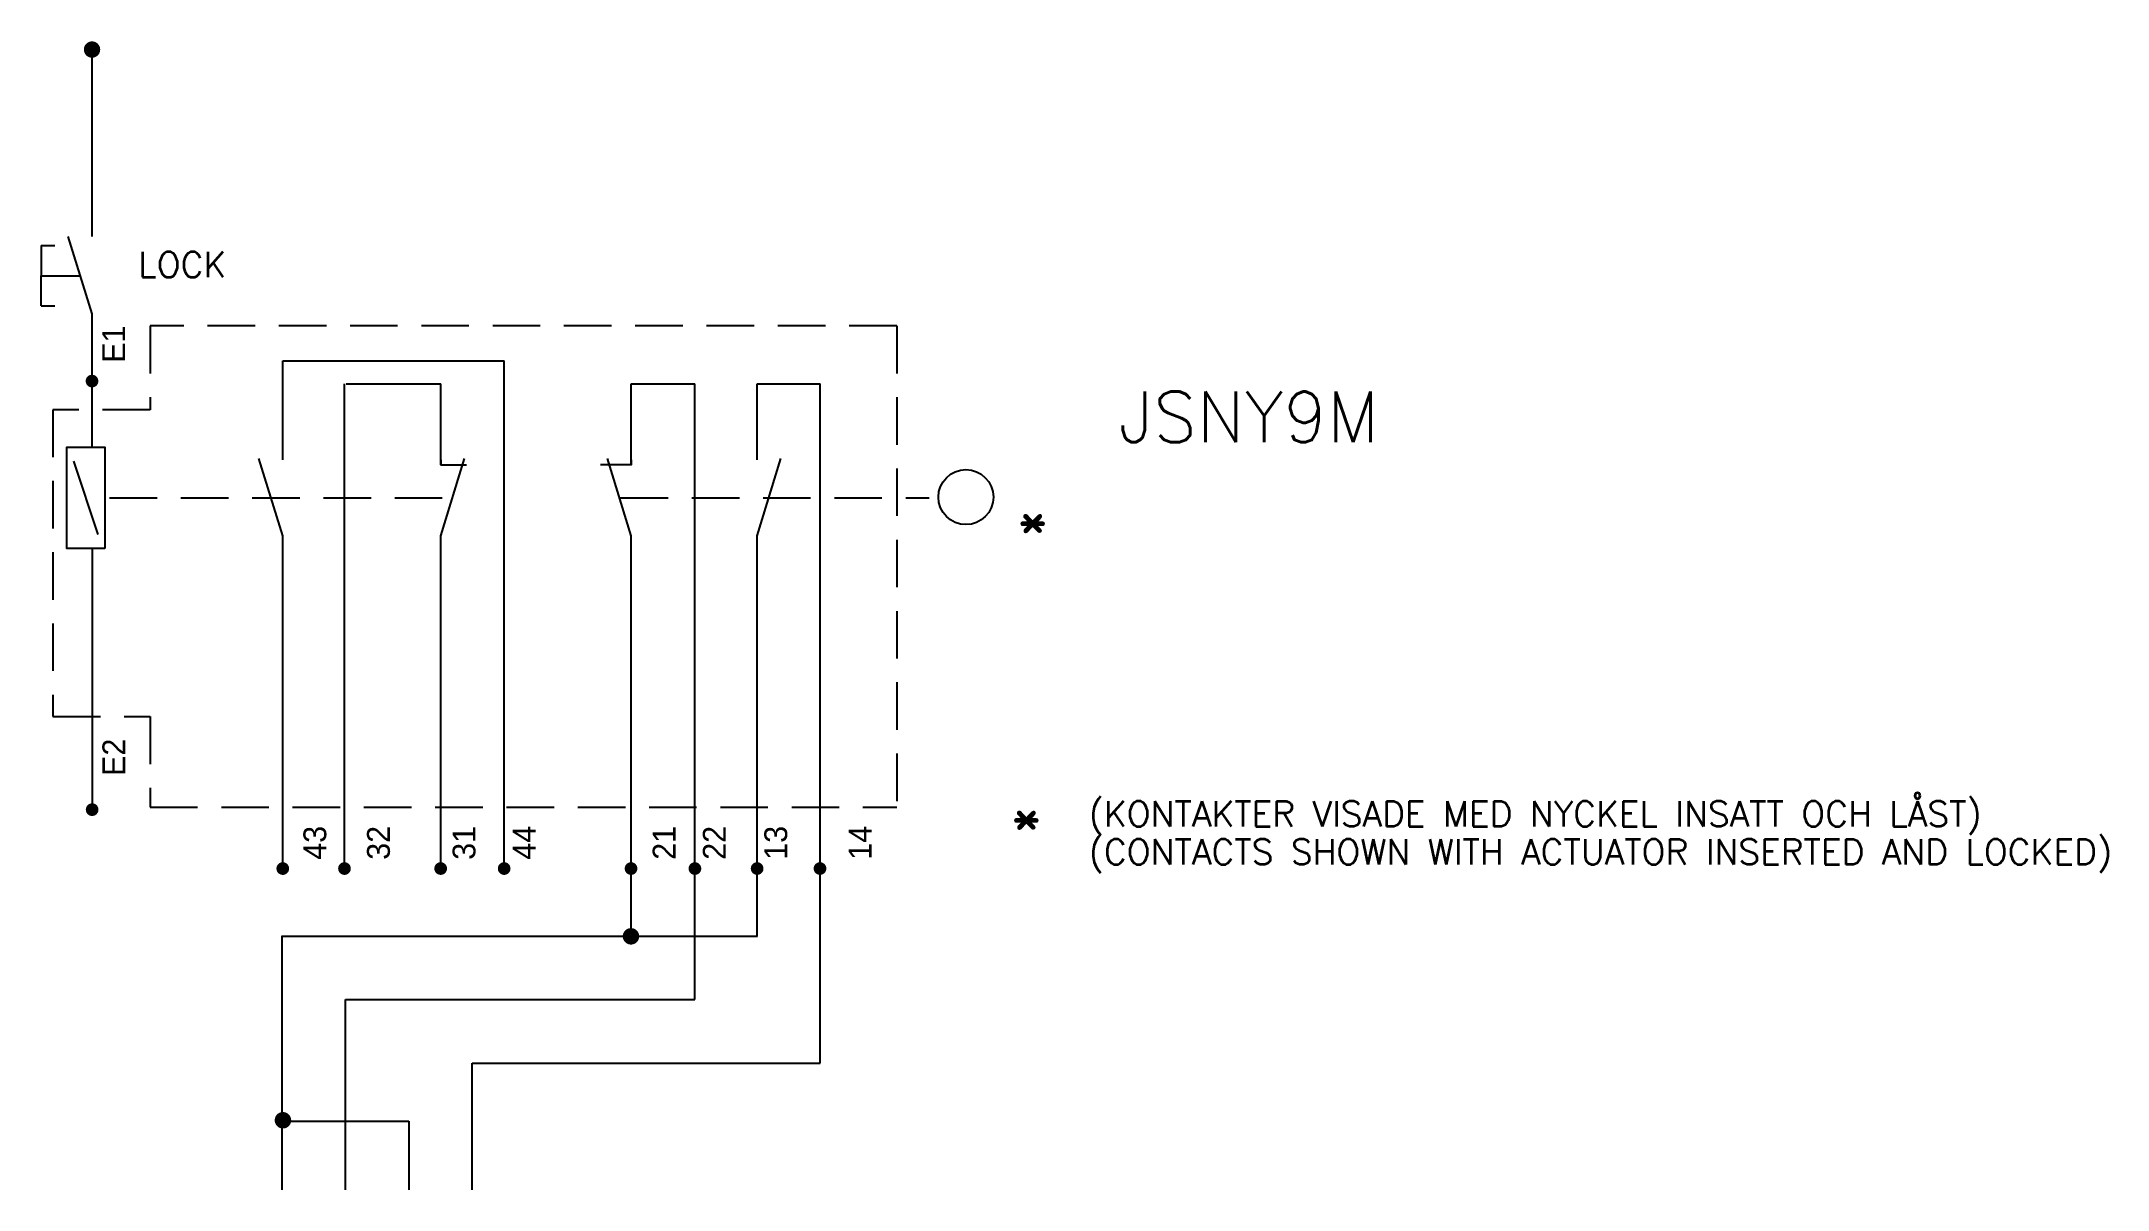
# Model space of a CAD drawing. Extents: x -19 to 144, y 0 to 91.
import ezdxf
from ezdxf.enums import TextEntityAlignment as Align

# ---------------------------------------------------------------- set-up
doc = ezdxf.new("R2010")
doc.units = 0
doc.header["$LTSCALE"] = 7.5
doc.linetypes.add('DASHED', pattern=[0.75, 0.5, -0.25])
doc.layers.get('0').update_dxf_attribs({"linetype": 'CONTINUOUS'})
doc.layers.add('1', color=7, linetype='CONTINUOUS')
doc.layers.add('TEXT', color=1, linetype='CONTINUOUS')
doc.styles.add('ISO', font='iso', dxfattribs={"bigfont": 'elprocad'})
doc.styles.add('T0', font='ROMANS.SHX')
doc.styles.add('T20', font='ROMANS.SHX', dxfattribs={"height": 2})

# ---------------------------------------------------------------- blocks, each defined once
blk = doc.blocks.new('A$C40C94BA6')
at = {"style": 'T0'}
for s, p in [('(KONTAKTER VISADE MED NYCKEL INSATT OCH LÅST)', (-0.38, 3.67)), ('(CONTACTS SHOWN WITH ACTUATOR INSERTED AND LOCKED)', (-0.38, 0.67))]:
    blk.add_text(s, height=2, dxfattribs=at).set_placement(p)

msp = doc.modelspace()

# ---------------------------------------------------------------- linework, layer by layer
for p, q in [((-15, 75.25), (-15, 90)), ((-15, 69.15), (-16.87, 75.25)), ((-19, 74.52), (-19, 72.15)), ((-19, 74.52), (-17.93, 74.52)), ((-19, 69.78), (-19, 72.15)), ((-19, 69.78), (-17.93, 69.78)), ((-15, 58.63), (-15, 69.15)), ((0.05, 65.42), (17.52, 65.42)), ((0.05, 57.62), (0.05, 65.42)), ((17.52, 25.35), (17.52, 65.42)), ((4.92, 25.35), (4.92, 63.62)), ((5.06, 63.62), (12.51, 63.62)), ((12.51, 57.62), (12.51, 63.62)), ((27.53, 63.62), (32.57, 63.62)), ((27.53, 57.62), (27.53, 63.62)), ((37.48, 57.62), (37.48, 63.62)), ((37.48, 63.62), (42.44, 63.62)), ((37.48, 63.62), (42.44, 63.62)), ((0.05, 57.62), (0.05, 60.62)), ((37.48, 57.62), (37.48, 60.62)), ((-16.45, 57.51), (-14.55, 51.73)), ((0.05, 51.62), (-1.83, 57.72)), ((12.51, 57.23), (12.51, 57.75)), ((12.51, 51.62), (14.38, 57.72)), ((27.53, 51.62), (25.66, 57.72)), ((37.48, 51.62), (39.35, 57.72)), ((-15, 50.58), (-15, 30)), ((0.05, 25.35), (0.05, 51.62)), ((0.05, 48.62), (0.05, 51.62)), ((12.51, 42.62), (12.51, 51.62)), ((27.53, 42.62), (27.53, 51.62)), ((-0.05, 20), (37.5, 20)), ((0, 0), (0, 20)), ((5, 15), (32.57, 15)), ((5, 0), (5, 15)), ((15, 10), (42.44, 10)), ((15, 0), (15, 10)), ((0, 5.42), (10, 5.42)), ((10, 5.42), (10, 0))]:
    msp.add_line(p, q)
at = {"linetype": 'Continuous'}
msp.add_line((-19, 72.15), (-15.92, 72.15), dxfattribs=at)
at = {"linetype": 'DASHED'}
for p, q in [((48.49, 68.18), (-10.42, 68.18)), ((-10.42, 68.18), (-10.42, 61.57)), ((-18.09, 61.57), (-18.09, 37.34)), ((-10.42, 61.57), (-18.09, 61.57)), ((-18.09, 37.34), (-10.42, 37.34)), ((-10.42, 37.34), (-10.42, 30.19)), ((-10.42, 30.19), (48.49, 30.19))]:
    msp.add_line(p, q, dxfattribs=at)
at = {"color": 7, "linetype": 'DASHED'}
for p, q in [((-13.61, 54.62), (13.43, 54.62)), ((26.7, 54.62), (51.04, 54.62))]:
    msp.add_line(p, q, dxfattribs=at)
for points, const_width in [([(-15.32, 90, 1), (-14.68, 90, 1)], 0.65), ([(-15.25, 63.83, 1), (-14.75, 63.83, 1)], 0.5), ([(-15.24, 30, 1), (-14.74, 30, 1)], 0.5), ([(-0.2, 25.35, 1), (0.3, 25.35, 1)], 0.5), ([(4.67, 25.35, 1), (5.17, 25.35, 1)], 0.5), ([(12.26, 25.35, 1), (12.76, 25.35, 1)], 0.5), ([(17.27, 25.35, 1), (17.77, 25.35, 1)], 0.5), ([(27.28, 25.35, 1), (27.78, 25.35, 1)], 0.5), ([(32.32, 25.35, 1), (32.82, 25.35, 1)], 0.5), ([(37.23, 25.35, 1), (37.73, 25.35, 1)], 0.5), ([(42.19, 25.35, 1), (42.69, 25.35, 1)], 0.5), ([(27.2, 20, 1), (27.85, 20, 1)], 0.65), ([(-0.26, 5.48, 1), (0.39, 5.48, 1)], 0.65)]:
    msp.add_lwpolyline(points, format="xyb", close=True, dxfattribs=dict(const_width=const_width))
for points in [[(32.57, 15), (32.57, 63.62), (32.57, 63.62)], [(42.44, 10), (42.44, 63.62), (42.44, 63.62)], [(12.51, 57.62), (12.51, 57.23), (14.54, 57.23)], [(27.53, 57.62), (27.53, 57.23), (25.11, 57.23)], [(27.53, 57.23), (27.53, 57.75)], [(27.53, 20), (27.53, 51.62)], [(37.48, 20), (37.48, 51.62), (37.48, 51.62)], [(12.51, 25.35), (12.51, 42.75), (12.51, 42.75)]]:
    msp.add_lwpolyline(points)
msp.add_lwpolyline([(-14, 50.62), (-17, 50.62), (-17, 58.62), (-14, 58.62)], close=True)
msp.add_circle((53.95, 54.67), 2.17)
at = {"layer": '1', "linetype": 'DASHED'}
msp.add_line((48.49, 68.18), (48.49, 30.19), dxfattribs=at)

# ---------------------------------------------------------------- block references
msp.add_blockref('A$C40C94BA6', (64.02, 25))

# ---------------------------------------------------------------- texts
at = {"char_height": 4, "attachment_point": 1}
for s, insert, width, style in [('JSNY9M', (66, 63), 1, 'T0'), ('*', (58, 55), 11, 'ISO'), ('*', (57.5, 31.58), 11, 'ISO')]:
    msp.add_mtext(s, dxfattribs=dict(at, insert=insert, width=width, style=style))
at = {"color": 7, "style": 'T20'}
msp.add_attdef('LOCK', text='', height=2, dxfattribs=at).set_placement((-7.88, 72.02), align=Align.CENTER)
at = {"layer": 'TEXT', "color": 7}
for s, p in [('E1', (-12.39, 65.27)), ('E2', (-12.38, 32.66)), ('43', (3.48, 26.04)), ('32', (8.5, 26.04)), ('31', (15.25, 26.04)), ('44', (20, 26.04)), ('21', (31.04, 26.04)), ('22', (35, 26.04)), ('13', (39.85, 26.04)), ('14', (46.51, 26.04))]:
    msp.add_text(s, height=1.8, rotation=90, dxfattribs=at).set_placement(p)

doc.saveas('drawing.dxf')
